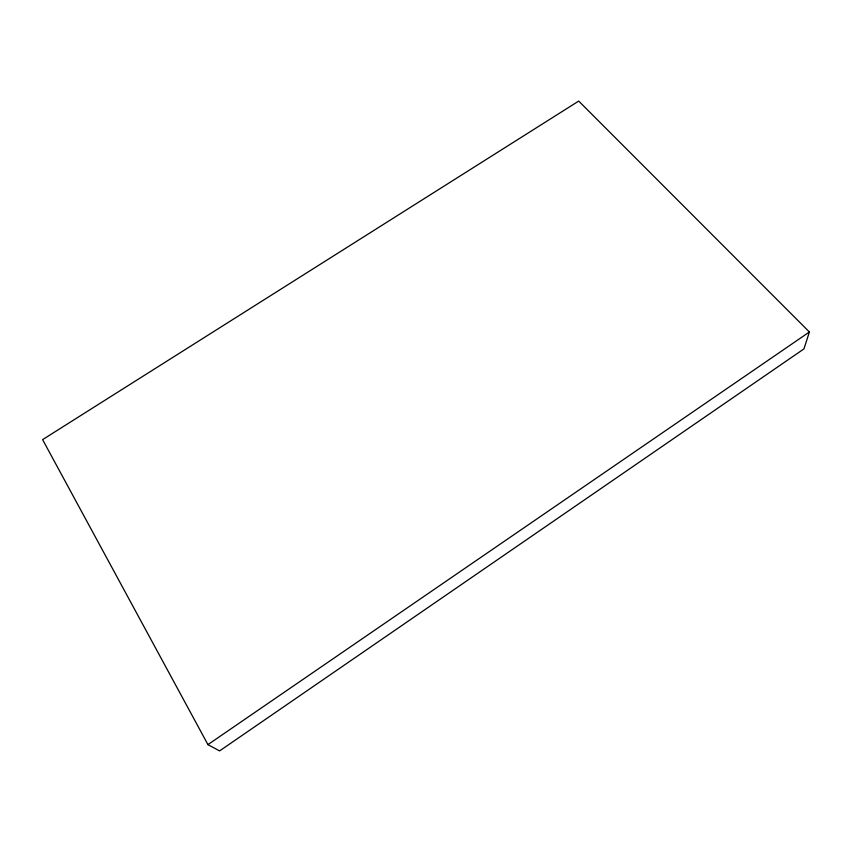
<?xml version="1.0" encoding="UTF-8"?>
<svg xmlns="http://www.w3.org/2000/svg" width="852" height="852" viewBox="0 0 852 852"><rect width="100%" height="100%" fill="white"/><g stroke="black" fill="none" stroke-linecap="round" stroke-linejoin="round"><path stroke-width="1.28" d="M809.4 331.982L803.937 348.905L219.582 750.921L207.941 744.616L42.6 439.632L578.71 101.079L809.4 331.982L207.941 744.616"/></g></svg>
